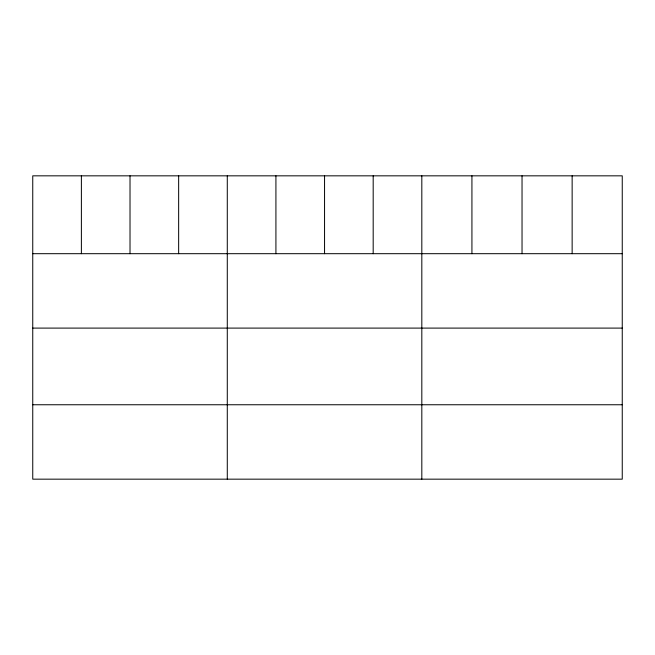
<?xml version="1.0" encoding="UTF-8"?>
<svg xmlns="http://www.w3.org/2000/svg" width="655" height="655" viewBox="0 0 655 655"><rect width="100%" height="100%" fill="white"/><g stroke="black" fill="none" stroke-linecap="round" stroke-linejoin="round"><path stroke-width="0.98" d="M622.25 253.69L622.25 479.165L32.75 479.165L32.75 175.835L622.25 175.835L622.25 253.69L32.75 253.69M32.75 328.098L622.25 328.098M32.75 404.757L622.25 404.757M572.142 175.835L572.142 253.69M522.035 175.835L522.035 253.69M471.927 175.835L471.927 253.69M421.82 175.835L421.82 479.165M373.186 175.835L373.186 253.69M324.552 175.835L324.552 253.69M275.919 175.835L275.919 253.69M227.285 175.835L227.285 479.165M178.651 175.835L178.651 253.69M130.018 175.835L130.018 253.69M81.384 175.835L81.384 253.69"/></g></svg>
